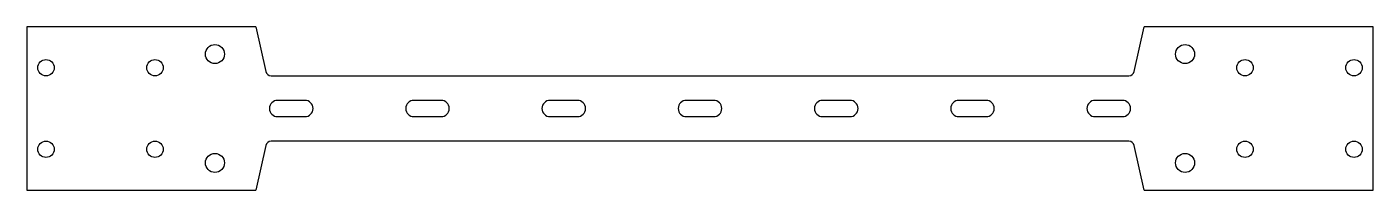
# Model space of a CAD drawing. Header units: millimetres. Extents: x -234 to 14, y -15 to 15.
import ezdxf

# ---------------------------------------------------------------- set-up
doc = ezdxf.new("R2010")
doc.units = ezdxf.units.MM

msp = doc.modelspace()

# ---------------------------------------------------------------- linework, layer by layer
at = {"color": 7, "linetype": 'Continuous', "lineweight": 25}
for p, q in [((-191.5, 15), (-233.5, 15)), ((-233.5, 15), (-233.5, -15)), ((-191.5, 15), (-189.67, 6.78)), ((-30.33, 6.78), (-28.5, 15)), ((13.5, 15), (-28.5, 15)), ((13.5, -15), (13.5, 15)), ((-188.7, 6), (-31.3, 6)), ((-182.5, 1.5), (-187.5, 1.5)), ((-157.5, 1.5), (-162.5, 1.5)), ((-132.5, 1.5), (-137.5, 1.5)), ((-107.5, 1.5), (-112.5, 1.5)), ((-82.5, 1.5), (-87.5, 1.5)), ((-57.5, 1.5), (-62.5, 1.5)), ((-32.5, 1.5), (-37.5, 1.5)), ((-187.5, -1.5), (-182.5, -1.5)), ((-162.5, -1.5), (-157.5, -1.5)), ((-137.5, -1.5), (-132.5, -1.5)), ((-112.5, -1.5), (-107.5, -1.5)), ((-87.5, -1.5), (-82.5, -1.5)), ((-62.5, -1.5), (-57.5, -1.5)), ((-37.5, -1.5), (-32.5, -1.5)), ((-189.67, -6.78), (-191.5, -15)), ((-31.3, -6), (-188.7, -6)), ((-28.5, -15), (-30.33, -6.78)), ((-233.5, -15), (-191.5, -15)), ((-28.5, -15), (13.5, -15))]:
    msp.add_line(p, q, dxfattribs=at)
for centre, radius in [((-199, 10), 1.75), ((-21, 10), 1.75), ((-230, 7.5), 1.5), ((-210, 7.5), 1.5), ((-10, 7.5), 1.5), ((10, 7.5), 1.5), ((-230, -7.5), 1.5), ((-210, -7.5), 1.5), ((-10, -7.5), 1.5), ((10, -7.5), 1.5), ((-199, -10), 1.75), ((-21, -10), 1.75)]:
    msp.add_circle(centre, radius, dxfattribs=at)
for centre, radius, start, end in [((-188.7, 7), 1, 192.5288, 270), ((-31.3, 7), 1, 270, 347.4712), ((-187.5, 0), 1.5, 90, 270), ((-182.5, 0), 1.5, 270, 90), ((-162.5, 0), 1.5, 90, 270), ((-157.5, 0), 1.5, 270, 90), ((-137.5, 0), 1.5, 90, 270), ((-132.5, 0), 1.5, 270, 90), ((-112.5, 0), 1.5, 90, 270), ((-107.5, 0), 1.5, 270, 90), ((-87.5, 0), 1.5, 90, 270), ((-82.5, 0), 1.5, 270, 90), ((-62.5, 0), 1.5, 90, 270), ((-57.5, 0), 1.5, 270, 90), ((-37.5, 0), 1.5, 90, 270), ((-32.5, 0), 1.5, 270, 90), ((-188.7, -7), 1, 90, 167.4712), ((-31.3, -7), 1, 12.5288, 90)]:
    msp.add_arc(centre, radius, start, end, dxfattribs=at)

doc.saveas('drawing.dxf')
